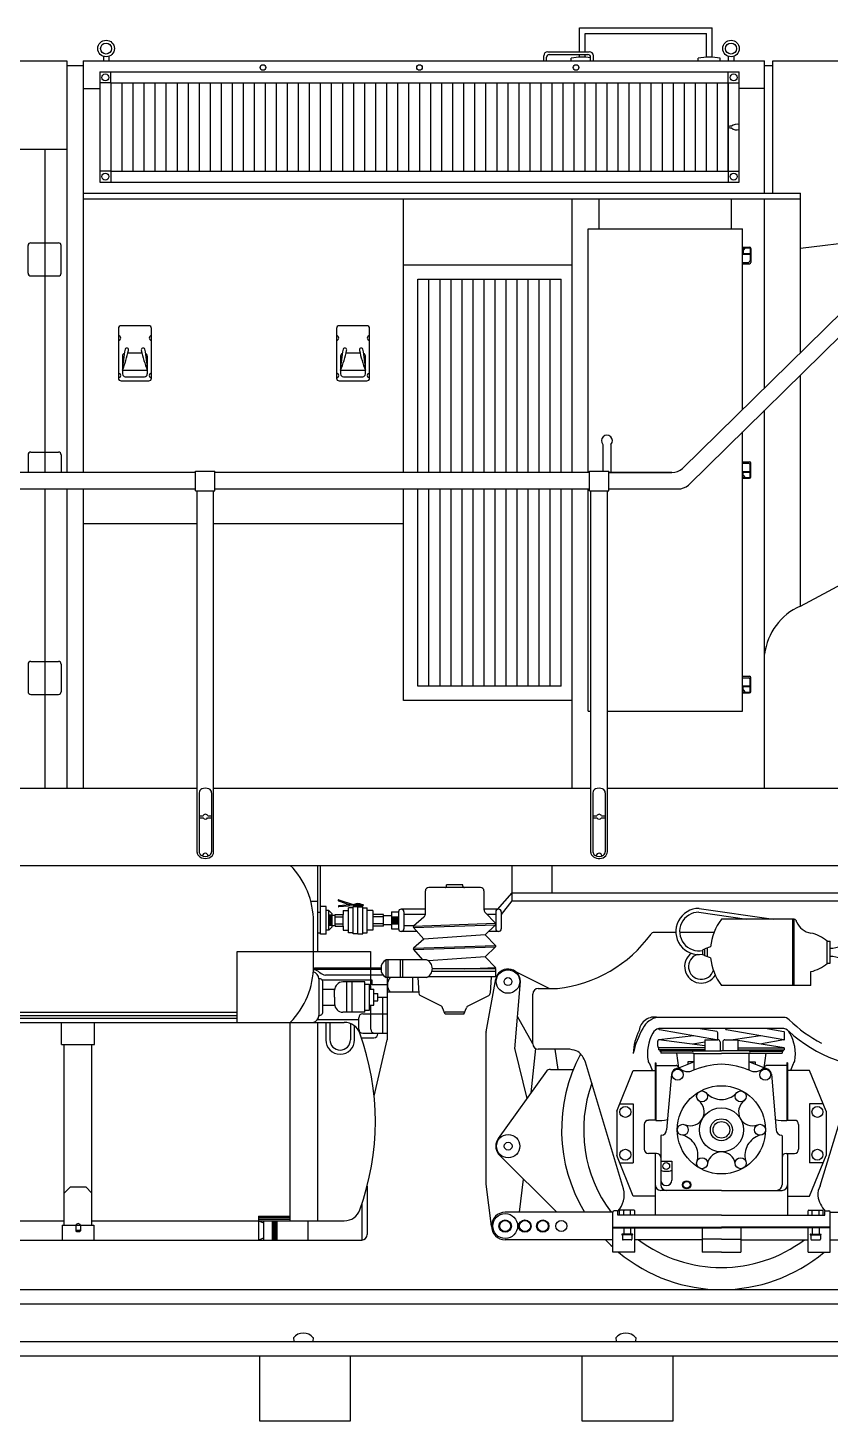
# Model space of a CAD drawing. Extents: x 232357 to 307872, y -9829 to 33775.
# Drawn here: x 286101 to 289134, y 5467 to 10736 of the extents above; entities that cross this region are included whole.
import ezdxf

# ---------------------------------------------------------------- set-up
doc = ezdxf.new("R2010")
doc.units = 0
doc.header["$LTSCALE"] = 750
doc.header["$MEASUREMENT"] = 0
doc.layers.get('0').update_dxf_attribs({"linetype": 'CONTINUOUS'})

msp = doc.modelspace()

# ---------------------------------------------------------------- linework, layer by layer
at = {"color": 0, "lineweight": -2}
for p, q in [((288186.6, 10735.6), (288687.2, 10735.6)), ((288186.6, 10645.4), (288186.6, 10735.6)), ((288207.4, 10714.8), (288666.4, 10714.8)), ((288207.4, 10645.4), (288207.4, 10714.8)), ((288666.4, 10624.6), (288666.4, 10714.8)), ((288687.2, 10624.6), (288687.2, 10735.6)), ((288066.8, 10645.4), (288223.1, 10645.4)), ((285542.7, 10610.6), (286248.2, 10610.6)), ((286248.2, 10610.6), (286248.2, 9054.6)), ((286248.2, 10593.2), (286310.7, 10593.2)), ((286310.7, 10610.6), (286310.7, 9054.6)), ((286310.7, 10610.6), (288885.7, 10610.6)), ((286386.5, 10628), (286386.5, 10610.6)), ((286407.3, 10628), (286407.3, 10610.6)), ((288051.2, 10610.6), (288051.2, 10629.8)), ((288061.6, 10610.6), (288061.6, 10624.6)), ((288072.1, 10635), (288217.9, 10635)), ((288155.3, 10610.6), (288155.3, 10621)), ((288186.6, 10624.6), (288186.6, 10635)), ((288207.4, 10624.6), (288207.4, 10635)), ((288228.3, 10610.6), (288228.3, 10624.6)), ((288238.7, 10610.6), (288238.7, 10629.8)), ((288635.1, 10610.6), (288635.1, 10621)), ((288718.5, 10610.6), (288718.5, 10621)), ((288748.6, 10628), (288748.6, 10610.6)), ((288769.5, 10628), (288769.5, 10610.6)), ((288885.7, 10110.6), (288885.7, 10610.6)), ((288885.7, 10593.2), (288916.9, 10593.2)), ((288916.9, 10110.6), (288916.9, 10610.6)), ((288916.9, 10610.6), (289604.4, 10610.6)), ((286373.2, 10569), (288789.9, 10569)), ((286373.2, 10569), (286373.2, 10152.3)), ((286414.9, 10527.3), (286414.9, 10569)), ((288748.2, 10527.3), (288748.2, 10569)), ((288789.9, 10152.3), (288789.9, 10569)), ((286310.7, 10505.9), (286373.2, 10505.9)), ((286414.9, 10527.3), (286373.2, 10527.3)), ((286414.9, 10527.3), (288748.2, 10527.3)), ((286414.9, 10527.3), (286414.9, 10194)), ((286456.5, 10527.3), (286456.5, 10194)), ((286498.2, 10527.3), (286498.2, 10194)), ((286539.9, 10527.3), (286539.9, 10194)), ((286581.5, 10527.3), (286581.5, 10194)), ((286623.2, 10527.3), (286623.2, 10194)), ((286664.9, 10527.3), (286664.9, 10194)), ((286706.5, 10527.3), (286706.5, 10194)), ((286748.2, 10527.3), (286748.2, 10194)), ((286789.9, 10527.3), (286789.9, 10194)), ((286831.5, 10527.3), (286831.5, 10194)), ((286873.2, 10527.3), (286873.2, 10194)), ((286914.9, 10527.3), (286914.9, 10194)), ((286956.5, 10527.3), (286956.5, 10194)), ((286998.2, 10527.3), (286998.2, 10194)), ((287039.9, 10527.3), (287039.9, 10194)), ((287081.5, 10527.3), (287081.5, 10194)), ((287123.2, 10527.3), (287123.2, 10194)), ((287164.9, 10527.3), (287164.9, 10194)), ((287206.5, 10527.3), (287206.5, 10194)), ((287248.2, 10527.3), (287248.2, 10194)), ((287289.9, 10527.3), (287289.9, 10194)), ((287331.5, 10527.3), (287331.5, 10194)), ((287373.2, 10527.3), (287373.2, 10194)), ((287414.9, 10527.3), (287414.9, 10194)), ((287456.5, 10527.3), (287456.5, 10194)), ((287498.2, 10527.3), (287498.2, 10194)), ((287539.9, 10527.3), (287539.9, 10194)), ((287581.5, 10527.3), (287581.5, 10194)), ((287623.2, 10527.3), (287623.2, 10194)), ((287664.9, 10527.3), (287664.9, 10194)), ((287706.5, 10527.3), (287706.5, 10194)), ((287748.2, 10527.3), (287748.2, 10194)), ((287789.9, 10527.3), (287789.9, 10194)), ((287831.5, 10527.3), (287831.5, 10194)), ((287873.2, 10527.3), (287873.2, 10194)), ((287914.9, 10527.3), (287914.9, 10194)), ((287956.5, 10527.3), (287956.5, 10194)), ((287998.2, 10527.3), (287998.2, 10194)), ((288039.9, 10527.3), (288039.9, 10194)), ((288081.5, 10527.3), (288081.5, 10194)), ((288123.2, 10527.3), (288123.2, 10194)), ((288164.9, 10527.3), (288164.9, 10194)), ((288206.5, 10527.3), (288206.5, 10194)), ((288248.2, 10527.3), (288248.2, 10194)), ((288289.9, 10527.3), (288289.9, 10194)), ((288331.5, 10527.3), (288331.5, 10194)), ((288373.2, 10527.3), (288373.2, 10194)), ((288414.9, 10527.3), (288414.9, 10194)), ((288456.5, 10527.3), (288456.5, 10194)), ((288498.2, 10527.3), (288498.2, 10194)), ((288539.9, 10527.3), (288539.9, 10194)), ((288581.5, 10527.3), (288581.5, 10194)), ((288623.2, 10527.3), (288623.2, 10194)), ((288664.9, 10527.3), (288664.9, 10194)), ((288706.5, 10527.3), (288706.5, 10194)), ((288748.2, 10194), (288748.2, 10527.3)), ((288748.2, 10527.3), (288748.2, 10194)), ((288748.2, 10527.3), (288789.9, 10527.3)), ((288885.7, 10505.9), (288789.9, 10505.9)), ((280706.5, 10277.3), (286248.2, 10277.3)), ((286164.9, 10277.3), (286164.9, 9054.6)), ((286414.9, 10194), (286373.2, 10194)), ((286414.9, 10194), (288748.2, 10194)), ((286414.9, 10194), (286414.9, 10152.3)), ((288748.2, 10194), (288748.2, 10152.3)), ((288748.2, 10194), (288789.9, 10194)), ((286373.2, 10152.3), (288789.9, 10152.3)), ((286310.7, 10110.6), (289021.1, 10110.6)), ((286310.7, 10089.8), (289021.1, 10089.8)), ((287521.1, 9054.6), (287521.1, 10089.8)), ((288159, 9054.6), (288159, 10089.8)), ((288260.7, 9975.2), (288260.7, 10089.8)), ((288760.7, 9975.2), (288760.7, 10089.8)), ((288885.7, 9374.2), (288885.7, 10089.8)), ((289021.1, 9507.4), (289021.1, 10110.6)), ((288219, 9975.2), (288802.4, 9975.2)), ((288219, 9054.6), (288219, 9975.2)), ((288802.4, 9292.2), (288802.4, 9975.2)), ((286102, 9808.2), (286102, 9912.4)), ((286112.4, 9922.8), (286216.6, 9922.8)), ((286227, 9808.2), (286227, 9912.4)), ((288575.5, 9068.9), (289462.1, 9941.3)), ((288802.4, 9906.3), (288828.4, 9906.3)), ((289375.3, 9944), (289021.1, 9901.1)), ((288598, 9006.4), (289484.6, 9878.8)), ((288802.4, 9880), (288831, 9880)), ((288805, 9903.7), (288828.4, 9903.7)), ((288805, 9903.7), (288805, 9882.6)), ((288805, 9882.6), (288831, 9882.6)), ((288831, 9901.1), (288831, 9854.2)), ((288833.6, 9901.1), (288833.6, 9849)), ((287521.1, 9839.8), (288159, 9839.8)), ((288802.4, 9849), (288825.8, 9849)), ((288802.4, 9843.8), (288828.4, 9843.8)), ((286112.4, 9797.8), (286216.6, 9797.8)), ((287575.7, 9054.6), (287575.7, 9785.2)), ((287575.7, 9785.2), (288117.3, 9785.2)), ((287617.3, 9054.6), (287617.3, 9785.2)), ((287659, 9054.6), (287659, 9785.2)), ((287700.7, 9054.6), (287700.7, 9785.2)), ((287742.3, 9054.6), (287742.3, 9785.2)), ((287784, 9054.6), (287784, 9785.2)), ((287825.7, 9054.6), (287825.7, 9785.2)), ((287867.3, 9054.6), (287867.3, 9785.2)), ((287909, 9054.6), (287909, 9785.2)), ((287950.7, 9054.6), (287950.7, 9785.2)), ((287992.3, 9054.6), (287992.3, 9785.2)), ((288034, 9054.6), (288034, 9785.2)), ((288075.7, 9054.6), (288075.7, 9785.2)), ((288117.3, 9054.6), (288117.3, 9785.2)), ((286443.4, 9598.8), (286443.4, 9411.3)), ((286558, 9609.2), (286453.8, 9609.2)), ((286568.4, 9411.3), (286568.4, 9598.8)), ((287267.8, 9598.8), (287267.8, 9411.3)), ((287382.4, 9609.2), (287278.2, 9609.2)), ((287392.8, 9411.3), (287392.8, 9598.8)), ((286459, 9494.7), (286459, 9427)), ((286532.6, 9505.1), (286479.2, 9505.1)), ((286552.8, 9427), (286552.8, 9494.7)), ((287283.4, 9494.7), (287283.4, 9427)), ((287357, 9505.1), (287303.6, 9505.1)), ((287377.1, 9427), (287377.1, 9494.7)), ((286459, 9441.1), (286552.8, 9441.1)), ((287283.4, 9441.1), (287377.1, 9441.1)), ((286453.8, 9400.9), (286558, 9400.9)), ((286469.4, 9416.5), (286542.3, 9416.5)), ((287278.2, 9400.9), (287382.4, 9400.9)), ((287293.8, 9416.5), (287366.7, 9416.5)), ((289021.1, 8548.8), (289021.1, 9422.8)), ((288885.7, 7860.6), (288885.7, 9289.6)), ((288802.4, 8152.3), (288802.4, 9207.6)), ((286102, 9121.3), (286102, 9054.6)), ((286112.4, 9131.8), (286216.6, 9131.8)), ((286227, 9121.3), (286227, 9054.6)), ((288274.2, 9160.4), (288274.2, 9059.9)), ((288305.3, 9160.4), (288305.3, 9054.6)), ((288802.4, 9095), (288828.4, 9095)), ((288802.4, 9089.8), (288825.8, 9089.8)), ((288831, 9037.7), (288831, 9084.6)), ((288833.6, 9037.7), (288833.6, 9089.8)), ((286735.1, 9054.6), (285391.3, 9054.6)), ((286735.1, 9059.9), (286808, 9059.9)), ((286735.1, 9059.9), (286808, 9059.9)), ((286735.1, 8985.6), (286735.1, 9059.9)), ((286735.1, 8985.6), (286735.1, 9059.9)), ((286808, 8985.6), (286808, 9059.9)), ((286808, 8985.6), (286808, 9059.9)), ((288223.9, 9054.6), (286808, 9054.6)), ((288223.9, 8985.6), (288223.9, 9059.9)), ((288223.9, 9059.9), (288296.8, 9059.9)), ((288296.8, 8985.6), (288296.8, 9059.9)), ((288296.8, 9054.6), (288535.7, 9054.6)), ((288535.7, 9054.6), (288296.8, 9054.6)), ((288802.4, 9058.8), (288831, 9058.8)), ((288802.4, 9032.5), (288828.4, 9032.5)), ((288805, 9056.2), (288831, 9056.2)), ((288805, 9035.1), (288805, 9056.2)), ((288805, 9035.1), (288828.4, 9035.1)), ((285391.3, 8992.1), (286735.1, 8992.1)), ((286164.9, 8992.1), (286164.9, 7860.6)), ((286248.2, 8992.1), (286248.2, 7860.6)), ((286310.7, 8992.1), (286310.7, 7860.6)), ((286735.1, 8985.6), (286808, 8985.6)), ((286735.1, 8985.6), (286808, 8985.6)), ((286740.3, 8985.6), (286802.8, 8985.6)), ((286740.3, 8985.6), (286802.8, 8985.6)), ((286740.9, 7617), (286740.9, 8985.6)), ((286803.4, 7617), (286803.4, 8985.6)), ((286808, 8992.1), (288223.9, 8992.1)), ((287521.1, 8191.9), (287521.1, 8992.1)), ((287575.7, 8246.4), (287575.7, 8992.1)), ((287617.3, 8246.4), (287617.3, 8992.1)), ((287659, 8246.4), (287659, 8992.1)), ((287700.7, 8246.4), (287700.7, 8992.1)), ((287742.3, 8246.4), (287742.3, 8992.1)), ((287784, 8246.4), (287784, 8992.1)), ((287825.7, 8246.4), (287825.7, 8992.1)), ((287867.3, 8246.4), (287867.3, 8992.1)), ((287909, 8246.4), (287909, 8992.1)), ((287950.7, 8246.4), (287950.7, 8992.1)), ((287992.3, 8246.4), (287992.3, 8992.1)), ((288034, 8246.4), (288034, 8992.1)), ((288075.7, 8246.4), (288075.7, 8992.1)), ((288117.3, 8246.4), (288117.3, 8992.1)), ((288159, 7860.6), (288159, 8992.1)), ((288219, 8152.3), (288219, 8992.1)), ((288223.9, 8985.6), (288296.8, 8985.6)), ((288229.1, 7617), (288229.1, 8985.6)), ((288229.1, 8985.6), (288291.6, 8985.6)), ((288291.6, 7620.5), (288291.6, 8985.6)), ((288296.8, 8992.1), (288558.1, 8992.1)), ((288296.8, 8992.1), (288558.1, 8992.1)), ((286740.9, 8860.6), (286310.7, 8860.6)), ((287521.1, 8860.6), (286803.4, 8860.6)), ((289021.1, 8548.8), (289604.4, 8860.6)), ((286102, 8329.7), (286102, 8225.5)), ((286112.4, 8340.1), (286216.6, 8340.1)), ((286227, 8329.7), (286227, 8225.5)), ((288802.4, 8283.7), (288828.4, 8283.7)), ((288802.4, 8278.5), (288825.8, 8278.5)), ((288831, 8226.4), (288831, 8273.3)), ((288833.6, 8226.4), (288833.6, 8278.5)), ((288117.3, 8246.4), (287575.7, 8246.4)), ((288802.4, 8247.5), (288831, 8247.5)), ((288802.4, 8221.2), (288828.4, 8221.2)), ((288805, 8244.9), (288831, 8244.9)), ((288805, 8223.8), (288805, 8244.9)), ((288805, 8223.8), (288828.4, 8223.8)), ((286112.4, 8215.1), (286216.6, 8215.1)), ((288159, 8191.9), (287521.1, 8191.9)), ((288219, 8152.3), (288229.1, 8152.3)), ((288291.6, 8152.3), (288802.4, 8152.3)), ((285386.7, 7860.6), (286740.9, 7860.6)), ((286803.4, 7860.6), (288229.1, 7860.6)), ((288291.6, 7860.6), (289604.4, 7860.6)), ((286748.6, 7843.6), (286748.6, 7620.7)), ((286795.7, 7843.6), (286795.7, 7620.7)), ((288236.9, 7843.6), (288236.9, 7620.7)), ((288283.9, 7843.6), (288283.9, 7620.7)), ((286748.6, 7755.8), (286763.4, 7755.8)), ((286748.6, 7749.1), (286763.7, 7749.1)), ((286780.6, 7749.1), (286795.7, 7749.1)), ((286780.9, 7755.8), (286795.7, 7755.8)), ((288236.9, 7755.8), (288251.7, 7755.8)), ((288236.9, 7749.1), (288252, 7749.1)), ((288268.8, 7749.1), (288283.9, 7749.1)), ((288269.1, 7755.8), (288283.9, 7755.8)), ((276456.5, 7569), (293312.8, 7569)), ((287197.2, 7243.4), (287197.2, 7569)), ((287207.6, 7309), (287207.6, 7569)), ((287930.9, 7569), (287930.9, 7434.5)), ((288082.1, 7569), (288082.1, 7464.8)), ((287812.3, 7485.5), (287616.7, 7485.5)), ((287684.1, 7490.6), (287684.1, 7495.9)), ((287745, 7495.9), (287684.1, 7495.9)), ((287745, 7490.6), (287745, 7495.9)), ((287170.7, 7434), (287197.2, 7434)), ((287275.1, 7434.4), (287318.7, 7419.9)), ((287276.6, 7438.9), (287330.7, 7420.9)), ((287603.7, 7384.4), (287603.7, 7472.5)), ((287825.4, 7400.3), (287825.4, 7472.5)), ((287930.9, 7464.8), (287875.5, 7402.2)), ((287930.9, 7434.5), (287890.6, 7383.2)), ((287930.9, 7464.8), (293040.5, 7464.8)), ((287930.9, 7434.5), (293065.9, 7434.5)), ((287207.6, 7390.7), (287197.2, 7390.7)), ((287228.5, 7413.1), (287207.6, 7413.1)), ((287228.5, 7309), (287228.5, 7413.1)), ((287238.9, 7398.8), (287228.5, 7398.8)), ((287238.9, 7323.3), (287238.9, 7398.8)), ((287238.9, 7398.8), (287251.9, 7385.8)), ((287251.9, 7381.1), (287238.9, 7381.1)), ((287251.9, 7336.3), (287251.9, 7385.8)), ((287251.9, 7380.1), (287262.3, 7380.1)), ((287262.3, 7380.1), (287262.3, 7383.3)), ((287262.3, 7383.3), (287292.5, 7383.3)), ((287262.3, 7342.1), (287262.3, 7380.1)), ((287330.7, 7420.9), (287276.6, 7416.5)), ((287330.7, 7415.9), (287276.6, 7411.5)), ((287292.5, 7398.8), (287292.5, 7383.3)), ((287292.5, 7398.8), (287313.3, 7398.8)), ((287292.5, 7338.8), (287292.5, 7383.3)), ((287313.3, 7313.6), (287313.3, 7408.5)), ((287330.5, 7408.5), (287313.3, 7408.5)), ((287330.5, 7310.5), (287330.5, 7411.6)), ((287348.7, 7411.6), (287330.5, 7411.6)), ((287330.7, 7420.9), (287366.9, 7420.9)), ((287330.7, 7415.9), (287366.9, 7415.9)), ((287342.1, 7411.6), (287342.1, 7415.9)), ((287348.7, 7310.5), (287348.7, 7411.6)), ((287348.7, 7310.5), (287348.7, 7411.6)), ((287348.7, 7411.6), (287366.9, 7411.6)), ((287355.3, 7411.6), (287355.3, 7415.9)), ((287366.9, 7310.5), (287366.9, 7411.6)), ((287366.9, 7408.5), (287384.1, 7408.5)), ((287384.1, 7313.6), (287384.1, 7408.5)), ((287404.9, 7398.8), (287384.1, 7398.8)), ((287404.9, 7398.8), (287404.9, 7383.3)), ((287445.3, 7383.3), (287404.9, 7383.3)), ((287404.9, 7383.3), (287404.9, 7323.3)), ((287445.3, 7338.8), (287445.3, 7383.3)), ((287475.9, 7378.5), (287445.3, 7378.5)), ((287475.9, 7392.9), (287475.9, 7329.2)), ((287475.9, 7392.9), (287502, 7392.9)), ((287502, 7392.9), (287502, 7329.2)), ((287603.7, 7403.3), (287512.4, 7403.3)), ((287522.8, 7392.9), (287522.8, 7329.2)), ((287603.6, 7382.5), (287522.8, 7382.5)), ((287879.8, 7403.3), (287825.4, 7403.3)), ((287868.5, 7349.8), (287830, 7390.3)), ((287869.8, 7382.5), (287837.5, 7382.5)), ((287869.8, 7392.9), (287869.8, 7329.3)), ((287890.6, 7392.9), (287890.6, 7329.3)), ((288637.7, 7391.7), (288819.2, 7365.2)), ((288638.8, 7406.1), (288919.3, 7365.2)), ((287180.6, 7184), (287180.6, 7355.5)), ((287238.9, 7323.3), (287228.5, 7323.3)), ((287251.9, 7341), (287238.9, 7341)), ((287238.9, 7323.3), (287251.9, 7336.3)), ((287251.9, 7342.1), (287262.3, 7342.1)), ((287262.3, 7374.3), (287292.5, 7374.3)), ((287262.3, 7347.8), (287292.5, 7347.8)), ((287262.3, 7342.1), (287262.3, 7338.8)), ((287262.3, 7338.8), (287292.5, 7338.8)), ((287292.5, 7338.8), (287292.5, 7323.3)), ((287292.5, 7323.3), (287313.3, 7323.3)), ((287404.9, 7323.3), (287384.1, 7323.3)), ((287445.3, 7374.3), (287404.9, 7374.3)), ((287445.3, 7347.8), (287404.9, 7347.8)), ((287445.3, 7338.8), (287404.9, 7338.8)), ((287475.9, 7343.6), (287445.3, 7343.6)), ((287475.9, 7374.1), (287502, 7374.1)), ((287475.9, 7348), (287502, 7348)), ((287475.9, 7329.2), (287502, 7329.2)), ((287562.4, 7339.7), (287522.8, 7339.7)), ((287559.3, 7334.4), (287868.4, 7344.6)), ((287559.3, 7334.4), (287598.4, 7289.5)), ((287597.9, 7373.6), (287559.4, 7339.6)), ((287559.4, 7339.6), (287868.5, 7349.8)), ((287830, 7306.7), (287868.4, 7344.6)), ((287869.8, 7339.7), (287863.4, 7339.7)), ((288997.9, 7365.2), (288722.7, 7365.2)), ((288992.7, 7115.2), (288992.7, 7365.2)), ((288997.9, 7115.2), (288997.9, 7365.2)), ((287207.6, 7313.1), (287197.2, 7313.1)), ((287228.5, 7309), (287207.6, 7309)), ((287330.5, 7313.6), (287313.3, 7313.6)), ((287348.7, 7310.5), (287330.5, 7310.5)), ((287348.7, 7310.5), (287366.9, 7310.5)), ((287366.9, 7313.6), (287384.1, 7313.6)), ((287572.9, 7318.8), (287512.4, 7318.8)), ((287597.9, 7289.9), (287559.4, 7255.9)), ((287830.1, 7306.7), (287597.7, 7289.9)), ((287868.5, 7266.2), (287830, 7306.7)), ((287879.8, 7318.8), (287842.4, 7318.8)), ((288550.4, 7314.8), (288467.5, 7314.8)), ((288694.8, 7314.8), (288564.9, 7314.8)), ((289122.9, 7281.8), (289133.3, 7281.8)), ((289122.9, 7198.5), (289122.9, 7281.8)), ((289133.3, 7198.5), (289133.3, 7281.8)), ((286892.4, 7243.4), (287396.9, 7243.4)), ((286892.4, 6975.2), (286892.4, 7243.4)), ((287396.9, 7243.4), (287396.9, 7100.9)), ((287559.3, 7250.7), (287868.4, 7261)), ((287559.3, 7250.7), (287593.3, 7211.8)), ((287559.4, 7255.9), (287868.5, 7266.2)), ((287830.1, 7223), (287615.2, 7207.6)), ((287830.1, 7223), (287868.4, 7261)), ((287868.5, 7182.6), (287830.1, 7223)), ((288660.2, 7251.8), (288652.6, 7249.2)), ((288652.6, 7231.1), (288652.6, 7249.2)), ((288660.2, 7228.5), (288652.6, 7231.1)), ((288682, 7260.9), (288660.2, 7253.6)), ((288660.2, 7226.8), (288660.2, 7253.6)), ((288682, 7219.3), (288660.2, 7226.8)), ((288669.5, 7223.6), (288669.5, 7256.7)), ((287436.6, 7180.4), (287184, 7180.4)), ((287436.6, 7174.6), (287184, 7174.6)), ((287455.1, 7144.8), (287455.1, 7211.8)), ((287607.6, 7211.8), (287455.1, 7211.8)), ((287463.3, 7144.8), (287463.3, 7211.8)), ((287509.8, 7144.8), (287509.8, 7211.8)), ((287518.4, 7144.8), (287518.4, 7211.8)), ((287869.3, 7167.9), (287628.3, 7167.9)), ((287869.3, 7178.3), (287630.3, 7178.3)), ((287752.4, 7178.3), (287868.5, 7182.6)), ((287869.3, 7178.3), (287869.3, 7147)), ((287941.6, 7169.3), (288072.9, 7103.4)), ((289060.4, 7115.2), (289060.4, 7167.2)), ((289122.9, 7198.5), (289133.3, 7198.5)), ((287201.3, 7139.9), (287201.3, 7001.8)), ((287402.3, 7134.6), (287213.9, 7134.6)), ((287216.2, 7015), (287216.2, 7126.7)), ((287443.7, 7154), (287225.8, 7154)), ((287375.4, 7127.9), (287291.9, 7127.9)), ((287306.6, 7013.7), (287306.6, 7127.9)), ((287327.2, 7013.7), (287327.2, 7127.9)), ((287375.4, 7013.7), (287375.4, 7127.9)), ((287375.4, 7120.3), (287392.4, 7120.3)), ((287392.4, 7021.4), (287392.4, 7120.3)), ((287402.3, 7117.2), (287402.3, 7134.6)), ((287460.4, 7117.2), (287402.3, 7117.2)), ((287607.6, 7144.8), (287455.1, 7144.8)), ((287459.9, 7144.8), (287459.9, 6909.3)), ((287556.5, 7089.7), (287556.5, 7144.8)), ((287575.5, 7144.8), (287579.2, 7085.1)), ((287869.3, 7147), (287613, 7147)), ((287833.2, 6939.5), (287870.2, 7140.1)), ((287852.5, 7147), (287848.6, 7085.1)), ((287941.5, 6875.2), (287962.8, 7130.1)), ((289060.4, 7115.2), (288722.7, 7115.2)), ((287216.2, 7100.8), (287260.6, 7100.8)), ((287260.6, 7070.8), (287260.6, 7096.7)), ((287260.6, 7070.8), (287260.6, 7045)), ((287392.4, 7100.9), (287409.4, 7100.9)), ((287409.4, 7040.8), (287409.4, 7100.9)), ((287409.4, 7084.8), (287424.6, 7084.8)), ((287424.6, 7056.9), (287424.6, 7084.8)), ((287424.6, 7070.8), (287459.9, 7070.8)), ((287442.2, 7070.8), (287442.2, 6934)), ((287578.9, 7089.7), (287459.9, 7089.7)), ((287664.6, 7036.9), (287583.7, 7077.1)), ((287763.2, 7036.9), (287844.1, 7077.1)), ((288009.7, 6894.2), (288009.7, 7082.5)), ((288030.5, 7103.4), (288102.7, 7103.4)), ((282779.1, 7013.9), (286892.4, 7013.9)), ((287216.2, 7040.9), (287260.6, 7040.9)), ((287375.4, 7013.7), (287291.9, 7013.7)), ((287367.2, 7007.7), (287459.9, 7007.7)), ((287375.4, 7021.4), (287392.4, 7021.4)), ((287392.4, 7040.8), (287409.4, 7040.8)), ((287396.9, 7040.8), (287396.9, 6949.6)), ((287409.4, 7056.9), (287424.6, 7056.9)), ((287678.3, 7006.8), (287668.8, 7030.8)), ((287749.5, 7013.7), (287678.3, 7013.7)), ((287749.5, 7006.8), (287678.3, 7006.8)), ((287749.5, 7006.8), (287759, 7030.8)), ((282810.3, 7001), (286892.4, 7001)), ((282810.3, 6991.3), (286892.4, 6991.3)), ((282810.3, 6975.2), (287297.3, 6975.2)), ((286228.5, 6891.9), (286228.5, 6975.2)), ((286353.5, 6891.9), (286353.5, 6975.2)), ((287093.1, 6225.2), (287093.1, 6975.2)), ((287196, 6986.2), (287351.6, 6986.2)), ((287197.2, 6225.2), (287197.2, 6975.2)), ((287227.1, 6975.2), (287227.1, 6909.4)), ((287242.7, 6975.2), (287242.7, 6909.4)), ((287320.5, 6970.7), (287320.5, 6909.4)), ((287336.2, 6909.4), (287336.2, 6961.7)), ((287351.6, 6949.6), (287351.6, 6992.1)), ((288009.7, 6894.2), (287951.7, 6997.3)), ((288957.2, 6994.1), (288482.8, 6994.1)), ((287362.1, 6916.9), (287409, 6916.9)), ((287367.2, 6934), (287459.9, 6934)), ((287409.9, 6696.1), (287459.9, 6909.3)), ((287424.7, 6932.5), (287424.7, 6934)), ((287833, 6363.5), (287833, 6937.6)), ((287833, 6388.2), (287833, 6937.6)), ((288482.6, 6884.8), (288482.6, 6903.9)), ((288618, 6924.3), (288486.1, 6909.6)), ((288660.2, 6886.9), (288486.1, 6909.6)), ((288635.2, 6952.4), (288486.3, 6952.4)), ((288486.3, 6949.6), (288486.3, 6952.4)), ((288703.7, 6909.3), (288488.4, 6947.1)), ((288705.6, 6940.1), (288635.2, 6952.4)), ((288959, 6952.4), (288635.2, 6952.4)), ((288660.2, 6909.3), (288709.6, 6909.3)), ((288660.2, 6909.3), (288660.2, 6867.6)), ((288708.7, 6914.8), (288708.7, 6933.9)), ((288717.4, 6901.5), (288717.4, 6867.6)), ((288727.9, 6901.5), (288727.9, 6867.6)), ((288735.7, 6909.3), (288785.2, 6909.3)), ((288739.1, 6949.6), (288739.1, 6952.4)), ((288958.1, 6909), (288741.3, 6947.1)), ((288870.9, 6924.3), (288767.3, 6909.3)), ((288785.2, 6909.3), (288785.2, 6867.6)), ((288959.9, 6878.6), (288785.2, 6906.5)), ((288958.8, 6908.6), (288873.9, 6893.7)), ((288958.8, 6940), (288888, 6952.4)), ((288961.6, 6914.8), (288961.6, 6933.9)), ((286228.5, 6891.9), (286353.5, 6891.9)), ((286238.9, 6208.3), (286238.9, 6891.9)), ((286343.1, 6208.3), (286343.1, 6891.9)), ((287941.6, 6872.4), (287987.3, 6687.2)), ((287941.6, 6872.4), (287987.3, 6687.2)), ((288019.4, 6876.5), (288002.9, 6709)), ((288150.3, 6873.3), (288030.5, 6873.3)), ((288092.5, 6873.3), (288104.1, 6797.4)), ((288092.5, 6873.3), (288104.1, 6797.4)), ((288660.2, 6878.6), (288485.4, 6878.6)), ((288485.4, 6878.6), (288485.4, 6870.8)), ((288660.2, 6870.8), (288485.4, 6870.8)), ((288489.4, 6870.8), (288489.4, 6866.9)), ((288489.4, 6866.9), (288493.5, 6866.9)), ((288615.9, 6866.9), (288493.5, 6866.9)), ((288493.5, 6866.9), (288493.5, 6859.1)), ((288614.5, 6859.1), (288493.5, 6859.1)), ((288561.3, 6803.8), (288554, 6859.1)), ((288660.2, 6900.6), (288615.3, 6892.7)), ((288618.5, 6867.6), (288722.7, 6867.6)), ((288618.5, 6857.2), (288722.7, 6857.2)), ((288618.5, 6857.2), (288618.5, 6794.7)), ((288826.8, 6867.6), (288722.7, 6867.6)), ((288826.8, 6857.2), (288722.7, 6857.2)), ((288785.2, 6878.6), (288959.9, 6878.6)), ((288785.2, 6870.8), (288959.9, 6870.8)), ((288826.8, 6857.2), (288826.8, 6794.7)), ((288829.4, 6866.9), (288951.8, 6866.9)), ((288830.8, 6859.1), (288951.8, 6859.1)), ((288884, 6803.8), (288891.3, 6859.1)), ((288955.9, 6866.9), (288951.8, 6866.9)), ((288951.8, 6866.9), (288951.8, 6859.1)), ((288955.9, 6870.8), (288955.9, 6866.9)), ((288959.9, 6878.6), (288959.9, 6870.8)), ((288076.1, 6797.4), (288163.3, 6797.4)), ((288076.1, 6797.4), (288163.3, 6797.4)), ((288352, 6345.4), (288208.7, 6825.2)), ((288472.7, 6821.8), (288472.7, 6604.9)), ((288472.7, 6821.8), (288475.3, 6821.8)), ((288475.3, 6821.8), (288475.3, 6604.9)), ((288475.3, 6812.2), (288551.9, 6812.2)), ((288561.3, 6803.8), (288618.5, 6826)), ((288595.2, 6826), (288595.2, 6816.9)), ((288618.5, 6826), (288595.2, 6826)), ((288826.8, 6826), (288850.1, 6826)), ((288884, 6803.8), (288826.8, 6826)), ((288850.1, 6826), (288850.1, 6816.9)), ((288970, 6812.2), (288893.4, 6812.2)), ((288970, 6821.8), (288970, 6604.9)), ((288972.7, 6821.8), (288970, 6821.8)), ((288972.7, 6821.8), (288972.7, 6604.9)), ((288061.4, 6791.3), (287879.4, 6535.6)), ((288061.4, 6791.3), (287879.4, 6535.6)), ((288326.8, 6639.1), (288389.3, 6793.8)), ((288389.3, 6793.8), (288472.7, 6793.8)), ((288533.7, 6779), (288515.4, 6569)), ((288911.6, 6779), (288929.9, 6569)), ((289056, 6793.8), (288972.7, 6793.8)), ((289118.5, 6639.1), (289056, 6793.8)), ((288326.8, 6639.1), (288326.8, 6472.4)), ((288338.3, 6667.5), (288389.3, 6667.5)), ((288389.3, 6667.5), (288389.3, 6443.9)), ((289056, 6667.5), (289056, 6443.9)), ((289107, 6667.5), (289056, 6667.5)), ((289096.5, 6357.2), (289183, 6641.4)), ((289118.5, 6639.1), (289118.5, 6472.4)), ((288431, 6589.2), (288431, 6495.5)), ((288475.3, 6604.9), (288446.6, 6604.9)), ((288970, 6604.9), (288998.7, 6604.9)), ((289014.3, 6589.2), (289014.3, 6495.5)), ((288493.5, 6545.6), (288493.5, 6360.6)), ((288951.8, 6545.6), (288951.8, 6360.6)), ((288477.9, 6479.9), (288446.6, 6479.9)), ((288472.7, 6479.9), (288472.7, 6246)), ((288472.7, 6479.9), (288472.7, 6360.6)), ((288967.4, 6479.9), (288998.7, 6479.9)), ((288972.7, 6479.9), (288972.7, 6246)), ((288101, 6257.2), (287879.4, 6478.7)), ((288389.3, 6317.6), (288326.8, 6472.4)), ((288338.3, 6443.9), (288389.3, 6443.9)), ((288493.5, 6451), (288535.2, 6451)), ((288535.2, 6451), (288535.2, 6378.8)), ((289056, 6317.6), (289118.5, 6472.4)), ((289107, 6443.9), (289056, 6443.9)), ((287959, 6257.2), (287975.2, 6383)), ((286238.9, 6329.8), (286261.9, 6352.8)), ((286261.9, 6352.8), (286320, 6352.8)), ((286343.1, 6329.8), (286320, 6352.8)), ((287383.7, 6356.1), (287383.7, 6173.1)), ((287853.3, 6205.1), (287833, 6363.5)), ((288722.7, 6339.8), (288493.5, 6339.8)), ((288722.7, 6339.8), (288951.8, 6339.8)), ((287363.8, 6288.5), (287363.8, 6152.3)), ((288472.7, 6317.6), (288389.3, 6317.6)), ((288972.7, 6317.6), (289056, 6317.6)), ((284904.1, 6225.2), (286238.9, 6225.2)), ((286343.1, 6225.2), (287297.3, 6225.2)), ((286973.4, 6242.1), (287093.1, 6242.1)), ((286973.4, 6242.1), (286973.4, 6152.3)), ((286973.4, 6237.5), (287093.1, 6237.5)), ((286973.4, 6231.4), (287093.1, 6231.4)), ((286973.4, 6225.2), (286991.9, 6217)), ((286991.9, 6225.2), (286991.9, 6152.3)), ((287024.1, 6225.2), (287024.1, 6152.3)), ((287028.7, 6225.2), (287028.7, 6152.3)), ((287033.3, 6225.2), (287033.3, 6152.3)), ((287038, 6225.2), (287038, 6152.3)), ((287042.6, 6225.2), (287042.6, 6152.3)), ((287160.9, 6152.3), (287160.9, 6225.2)), ((288311.7, 6257.2), (287905.4, 6257.2)), ((288311.7, 6106.2), (288311.7, 6257.2)), ((288328.7, 6262.4), (288316.9, 6262.4)), ((288331.3, 6246), (288331.3, 6259.8)), ((288472.7, 6246), (288331.3, 6246)), ((288337.9, 6246), (288337.9, 6262.2)), ((288392.4, 6264.8), (288340.5, 6264.8)), ((288353.6, 6246), (288353.6, 6262.2)), ((288379.4, 6246), (288379.4, 6262.2)), ((288395, 6246), (288395, 6262.2)), ((288722.7, 6246), (288472.7, 6246)), ((288722.7, 6246), (288972.7, 6246)), ((288972.7, 6246), (289114, 6246)), ((289050.3, 6246), (289050.3, 6262.2)), ((289052.9, 6264.8), (289104.8, 6264.8)), ((289065.9, 6246), (289065.9, 6262.2)), ((289091.7, 6246), (289091.7, 6262.2)), ((289107.4, 6246), (289107.4, 6262.2)), ((289114, 6246), (289114, 6259.8)), ((289116.6, 6262.4), (289128.4, 6262.4)), ((289133.6, 6257.2), (289539.9, 6257.2)), ((289133.6, 6106.2), (289133.6, 6257.2)), ((286231.1, 6208.3), (286350.8, 6208.3)), ((286231.1, 6208.3), (286231.1, 6152.3)), ((286282.3, 6208.3), (286282.3, 6187.2)), ((286284.9, 6189.8), (286297, 6189.8)), ((286284.9, 6184.6), (286297, 6184.6)), ((286299.6, 6208.3), (286299.6, 6187.2)), ((286350.8, 6208.3), (286350.8, 6152.3)), ((288311.7, 6200.8), (288722.7, 6200.8)), ((288311.7, 6198.2), (288722.7, 6198.2)), ((288386, 6174.2), (288347.2, 6174.2)), ((288386, 6171.6), (288347.2, 6171.6)), ((288348.3, 6169), (288348.3, 6155.4)), ((288353.6, 6198.2), (288353.6, 6174.2)), ((288379.4, 6198.2), (288379.4, 6174.2)), ((288384.6, 6169), (288384.6, 6155.4)), ((288395, 6153), (288395, 6198.2)), ((288649.7, 6198.2), (288649.7, 6106.2)), ((289133.6, 6200.8), (288722.7, 6200.8)), ((289133.6, 6198.2), (288722.7, 6198.2)), ((288795.6, 6198.2), (288795.6, 6106.2)), ((289050.3, 6153), (289050.3, 6198.2)), ((289059.3, 6174.2), (289098.1, 6174.2)), ((289059.3, 6171.6), (289098.1, 6171.6)), ((289060.7, 6169), (289060.7, 6155.4)), ((289065.9, 6198.2), (289065.9, 6174.2)), ((289091.7, 6198.2), (289091.7, 6174.2)), ((289097, 6169), (289097, 6155.4)), ((282849.6, 6152.3), (287362.9, 6152.3)), ((286973.4, 6152.3), (286991.9, 6160.5)), ((288311.7, 6153), (287905.4, 6153)), ((288382, 6152.8), (288350.9, 6152.8)), ((288649.7, 6153), (288395, 6153)), ((288395, 6106.2), (288395, 6153)), ((288722.7, 6155.6), (288649.7, 6155.6)), ((288722.7, 6155.6), (288795.6, 6155.6)), ((288795.6, 6153), (289050.3, 6153)), ((289050.3, 6106.2), (289050.3, 6153)), ((289063.3, 6152.8), (289094.4, 6152.8)), ((289133.6, 6153), (289539.9, 6153)), ((288395, 6106.2), (288311.7, 6106.2)), ((288722.7, 6106.2), (288649.7, 6106.2)), ((288722.7, 6106.2), (288795.6, 6106.2)), ((289050.3, 6106.2), (289133.6, 6106.2)), ((274148.1, 5964.8), (295278.7, 5964.8)), ((274148.1, 5910.7), (295278.7, 5910.7)), ((274148.1, 5768.5), (295278.7, 5768.5)), ((287104.7, 5783.1), (287105.9, 5768.5)), ((287180, 5783.1), (287178.8, 5768.5)), ((288323.8, 5783.1), (288325, 5768.5)), ((288399, 5783.1), (288397.8, 5768.5)), ((274148.1, 5714.5), (295278.7, 5714.5))]:
    msp.add_line(p, q, dxfattribs=at)
for points in [[(286977.8, 5714.5), (287319.4, 5714.5), (287319.4, 5467.5), (286977.8, 5467.5)], [(288196.9, 5714.5), (288538.5, 5714.5), (288538.5, 5467.5), (288196.9, 5467.5)]]:
    msp.add_lwpolyline(points, close=True, dxfattribs=at)
for centre, radius in [((286396.9, 10657.5), 31.3), ((286396.9, 10657.5), 20.8), ((288759, 10657.5), 31.3), ((288759, 10657.5), 20.8), ((286989.8, 10585.6), 10.5), ((287581.5, 10585.6), 10.5), ((288173.3, 10585.6), 10.5), ((286394, 10548.1), 13.1), ((288769, 10548.1), 13.1), ((286394, 10173.1), 13.1), ((288769, 10173.1), 13.1), ((287915.9, 7129.6), 44.3), ((287915.9, 7129.6), 14.9), ((288557.1, 6777.3), 20.8), ((288888.2, 6777.3), 20.8), ((288722.7, 6569), 166.7), ((288649.7, 6695.3), 20.8), ((288795.6, 6695.3), 20.8), ((288359.7, 6636.7), 20.8), ((288722.7, 6569), 83.3), ((289085.6, 6636.7), 20.8), ((288576.8, 6569), 20.8), ((288576.8, 6569), 20.8), ((288722.7, 6569), 41.7), ((288722.7, 6569), 31.3), ((288868.5, 6569), 20.8), ((287916.7, 6507.2), 44.3), ((287916.7, 6507.2), 14.9), ((288359.7, 6474.7), 20.8), ((289085.6, 6474.7), 20.8), ((288514, 6432.1), 13), ((288649.7, 6442.7), 20.8), ((288795.6, 6442.7), 20.8), ((288591.4, 6361), 15.6), ((288591.4, 6361), 13), ((287905.4, 6205.1), 46.9), ((287905.4, 6205.1), 23.4), ((287905.4, 6205.1), 20.8), ((287980.1, 6205.1), 23.4), ((287980.1, 6205.1), 20.8), ((288047.6, 6205.1), 23.4), ((288047.6, 6205.1), 20.8), ((288117.5, 6205.1), 20.8)]:
    msp.add_circle(centre, radius, dxfattribs=at)
for centre, radius, start, end in [((288066.8, 10629.8), 15.6, 90, 180), ((288223.1, 10629.8), 15.6, 0, 90), ((288072.1, 10624.6), 10.4, 90, 180), ((288197, 10394.4), 230.5, 82.1929, 100.416), ((288217.9, 10624.6), 10.4, 0, 90), ((288676.8, 10394.4), 230.5, 79.584, 100.416), ((288759.8, 10332.9), 31.1, 88.7778, 111.9719), ((288759.8, 10388.4), 31.1, 248.0281, 271.2222), ((288780.8, 10339.6), 31.7, 73.3272, 129.7591), ((288780.8, 10381.6), 31.7, 230.2409, 286.6728), ((286112.4, 9912.4), 10.4, 90, 180), ((286216.6, 9912.4), 10.4, 0, 90), ((288828.4, 9901.1), 5.21, 0, 90), ((288799.9, 9905.5), 11.8, 295.474, 351.1436), ((288825.8, 9851.6), 2.6, 270, 0), ((288828.4, 9901.1), 2.6, 0, 90), ((288831, 9851.6), 2.6, 0, 180), ((286112.4, 9808.2), 10.4, 180, 270), ((286216.6, 9808.2), 10.4, 270, 0), ((288828.4, 9849), 5.21, 270, 0), ((286453.8, 9598.8), 10.4, 90, 180), ((286558, 9598.8), 10.4, 0, 90), ((287278.2, 9598.8), 10.4, 90, 180), ((287382.4, 9598.8), 10.4, 0, 90), ((286443.4, 9562.9), 8.71, 270, 90), ((286568.4, 9562.9), 8.71, 90, 270), ((287267.8, 9562.9), 8.71, 270, 90), ((287392.8, 9562.9), 8.71, 90, 270), ((286938.1, 9424.1), 479.4, 168.3904, 177.9743), ((285997.1, 9621.8), 496, 338.6308, 347.6657), ((286469.4, 9494.7), 10.4, 112.3887, 180), ((286475, 9518), 6.99, 342.1755, 158.0431), ((286536.8, 9518), 6.99, 21.9569, 197.8245), ((287014.6, 9621.8), 496, 192.3343, 201.3692), ((286073.7, 9424.1), 479.4, 2.0257, 11.6096), ((286542.3, 9494.7), 10.4, 0, 67.6113), ((287762.5, 9424.1), 479.4, 168.3904, 177.9743), ((286821.5, 9621.8), 496, 338.6308, 347.6657), ((287293.8, 9494.7), 10.4, 112.3887, 180), ((287299.4, 9518), 6.99, 342.1755, 158.0431), ((287361.2, 9518), 6.99, 21.9569, 197.8245), ((287839, 9621.8), 496, 192.3343, 201.3692), ((286898.1, 9424.1), 479.4, 2.0257, 11.6096), ((287366.7, 9494.7), 10.4, 0, 67.6113), ((286443.4, 9421.1), 8.71, 270, 90), ((286453.8, 9411.3), 10.4, 180, 270), ((286469.4, 9427), 10.4, 180, 270), ((286542.3, 9427), 10.4, 270, 0), ((286558, 9411.3), 10.4, 270, 0), ((286568.4, 9421.1), 8.71, 90, 270), ((287267.8, 9421.1), 8.71, 270, 90), ((287278.2, 9411.3), 10.4, 180, 270), ((287293.8, 9427), 10.4, 180, 270), ((287366.7, 9427), 10.4, 270, 0), ((287382.4, 9411.3), 10.4, 270, 0), ((287392.8, 9421.1), 8.71, 90, 270), ((288289.8, 9174.3), 20.9, 318.062, 221.938), ((286112.4, 9121.3), 10.4, 90, 180), ((286216.6, 9121.3), 10.4, 0, 90), ((288535.7, 9117.1), 62.5, 270, 309.5758), ((288825.8, 9087.2), 2.6, 0, 90), ((288828.4, 9089.8), 5.21, 0, 90), ((288831, 9087.2), 2.6, 180, 0), ((288799.9, 9033.3), 11.8, 8.8564, 64.526), ((288828.4, 9037.7), 5.21, 270, 0), ((288828.4, 9037.7), 2.6, 270, 0), ((288558.1, 9054.6), 62.5, 270, 309.5758), ((289112, 8339.6), 228.1, 113.4945, 172.961), ((286112.4, 8329.7), 10.4, 90, 180), ((286216.6, 8329.7), 10.4, 0, 90), ((288825.8, 8275.9), 2.6, 0, 90), ((288828.4, 8278.5), 5.21, 0, 90), ((288831, 8275.9), 2.6, 180, 0), ((286112.4, 8225.5), 10.4, 180, 270), ((286216.6, 8225.5), 10.4, 270, 0), ((288799.9, 8222), 11.8, 8.8564, 64.526), ((288828.4, 8226.4), 2.6, 270, 0), ((288828.4, 8226.4), 5.21, 270, 0), ((286764.3, 7843.6), 15.6, 110.734, 180), ((286772.2, 7822.7), 37.9, 69.266, 110.734), ((286780, 7843.6), 15.6, 0, 69.266), ((288252.5, 7843.6), 15.6, 110.734, 180), ((288260.4, 7822.7), 37.9, 69.266, 110.734), ((288268.3, 7843.6), 15.6, 0, 69.266), ((286772.2, 7752.8), 9.2, 18.8436, 161.1564), ((286772.2, 7752.8), 9.2, 203.8118, 336.1882), ((288260.4, 7752.8), 9.2, 18.8436, 161.1564), ((288260.4, 7752.8), 9.2, 203.8118, 336.1882), ((286756.5, 7617), 15.6, 180, 225.4773), ((286772.2, 7632.9), 37.9, 225.4773, 314.5227), ((286764.3, 7620.7), 15.6, 180, 237.1688), ((286772.2, 7632.9), 30.2, 237.1688, 302.8312), ((286772.1, 7603.8), 10.9, 5.1927, 174.4433), ((286780, 7620.7), 15.6, 302.8312, 0), ((286787.8, 7617), 15.6, 314.5227, 0), ((288244.7, 7617), 15.6, 180, 225.4773), ((288260.4, 7632.9), 37.9, 225.4773, 302.8312), ((288252.5, 7620.7), 15.6, 180, 237.1688), ((288260.4, 7632.9), 30.2, 237.1688, 302.8312), ((288260.3, 7603.8), 10.9, 5.1927, 174.4433), ((288268.3, 7620.7), 15.6, 302.8312, 0), ((288268.3, 7620.7), 23.4, 302.8312, 0), ((286882.2, 7357.8), 298.4, 359.5513, 45.0438), ((287616.7, 7472.5), 13, 90, 180), ((287678.7, 7491), 5.47, 262.8404, 356.2218), ((287750.4, 7491), 5.47, 183.7782, 277.1596), ((287812.3, 7472.5), 13, 0, 90), ((287275.8, 7436.7), 2.36, 71.5769, 251.5769), ((287278.5, 7414), 3.17, 128.1979, 231.8021), ((287349.5, 7391.8), 32.4, 91.1728, 116.3504), ((287348.2, 7391.8), 32.4, 63.6496, 88.8272), ((287366.9, 7418.4), 2.49, 270, 90), ((287512.4, 7392.9), 10.4, 0, 180), ((287590.7, 7384.4), 13, 303.7088, 0), ((287838.4, 7400.3), 13, 180, 230.0695), ((287880.2, 7392.9), 10.4, 0, 180), ((288637.7, 7318.8), 87.4, 89.2796, 279.813), ((288637.7, 7318.8), 72.9, 90, 281.7864), ((287512.4, 7329.2), 10.4, 180, 0), ((287561.3, 7336.9), 3.22, 125.2268, 233.4231), ((287866.5, 7347.2), 3.22, 305.2268, 53.4231), ((287880.2, 7329.3), 10.4, 180, 0), ((288889.7, 7240), 208.7, 143.1708, 174.2709), ((288996.3, 7354.6), 10.7, 1.4928, 81.4664), ((289072.1, 7383.1), 71, 203.4414, 260.4675), ((288049.3, 7602.7), 502.2, 276.1038, 324.2612), ((288467.5, 7301.8), 13, 90, 144.2612), ((289029.9, 7173.9), 142.5, 49.2427, 77.6272), ((287561.3, 7253.3), 3.22, 125.2268, 233.4231), ((287866.6, 7263.6), 3.22, 305.2268, 53.4231), ((288646.2, 7186.1), 62.5, 126.6556, 328.9356), ((288646.2, 7186.1), 48, 108.5726, 343.6817), ((288889.3, 7240.2), 208.3, 185.7392, 216.8699), ((289137.2, 7328.8), 73.1, 266.9557, 301.1168), ((289137.2, 7151.5), 73.1, 58.8832, 93.0443), ((286882.2, 7186.4), 298.4, 314.9562, 0.4487), ((287173.4, 7139), 28, 1.7402, 76.4561), ((287184, 7177.5), 2.89, 90, 270), ((287173.5, 7130.8), 45, 46.0189, 76.5237), ((287469.4, 7182.3), 32.8, 115.7515, 186.9277), ((287469.4, 7174.3), 32.8, 173.0723, 244.2485), ((287593.8, 7178), 36.4, 0.4026, 67.8019), ((287593.8, 7178.6), 36.4, 292.1981, 359.5974), ((287866.6, 7180), 3.22, 328.6599, 53.4231), ((287916, 7130.1), 46.9, 360, 171.5246), ((289029.9, 7306.4), 142.5, 282.3728, 310.7573), ((287203.3, 7127.1), 12.9, 358.0231, 98.749), ((287231.2, 7194.7), 41.1, 229.9198, 262.3876), ((287291.9, 7096.7), 31.3, 90, 180), ((287503.5, 7117.2), 43, 140.1778, 219.8222), ((287589.6, 7085.7), 10.4, 183.5454, 235.5569), ((287838.2, 7085.7), 10.4, 304.4431, 356.4546), ((288030.5, 7082.5), 20.8, 90, 180), ((287203.3, 7014.5), 12.9, 261.251, 1.9769), ((287291.9, 7045), 31.3, 180, 270), ((287367.2, 6992.1), 15.6, 90, 180), ((287658.7, 7028.3), 10.4, 14.0362, 55.5569), ((287769.1, 7028.3), 10.4, 124.4431, 165.9638), ((287173.4, 7002.6), 28, 281.3848, 358.2598), ((287297.3, 6912.7), 62.5, 19.8694, 90), ((288470.1, 6936.7), 58.8, 77.5154, 172.1811), ((288492.9, 6921), 73.8, 97.7968, 154.6865), ((288957.2, 6962.9), 31.3, 45.5599, 90), ((289341.7, 7354.9), 517.9, 225.5599, 242.3631), ((287281.6, 6909.4), 54.5, 180, 0), ((287281.6, 6909.4), 38.9, 180, 0), ((287367.2, 6949.6), 15.6, 180, 270), ((286432.6, 6600.2), 982, 340.1306, 19.8694), ((287412.6, 6949.6), 15.6, 180, 270), ((287409, 6932.5), 15.6, 270, 0), ((287843.4, 6937.6), 10.4, 169.3642, 180), ((287843.4, 6937.6), 10.4, 169.3642, 180), ((288711, 6788.3), 328.9, 150.0376, 167.7238), ((288590.5, 6852.7), 200.9, 152.7646, 178.443), ((288603.3, 6856), 160.2, 150.5607, 189.5801), ((288492.9, 6921), 32.2, 101.8246, 154.6865), ((288490.5, 6904.9), 7.96, 155.4645, 187.0876), ((288485.6, 6907.1), 2.6, 80.0526, 155.4645), ((288488.9, 6949.6), 2.6, 180, 260.0526), ((288704.6, 6936.2), 3.97, 28.755, 75.9197), ((288705.5, 6911.2), 2.6, 312.8827, 330.8061), ((288700.9, 6913.8), 7.96, 330.8061, 7.0876), ((288700.9, 6934.8), 7.96, 352.9124, 24.5355), ((288709.6, 6901.5), 7.81, 0, 90), ((288735.7, 6901.5), 7.81, 90, 180), ((288741.7, 6949.6), 2.6, 180, 260.0526), ((288958.6, 6937.1), 2.6, 24.5355, 99.9474), ((288958.4, 6911.2), 2.6, 279.9474, 330.8061), ((288952.4, 6921), 32.2, 25.3135, 78.1754), ((288953.7, 6913.8), 7.96, 330.8061, 7.0876), ((288953.7, 6934.8), 7.96, 352.9124, 24.5355), ((289349.1, 7352.2), 554, 227.8117, 270.5686), ((288842, 6856), 160.2, 350.4199, 29.4393), ((287951.9, 6874.1), 10.4, 174.3754, 189.6127), ((287951.9, 6874.1), 10.4, 174.3754, 189.6127), ((288030.5, 6894.2), 20.8, 180, 270), ((288722.7, 6569), 604.2, 151.7121, 211.0668), ((288136.6, 6768.4), 105.8, 65.4864, 82.5493), ((288127.1, 6796.7), 86.4, 19.2848, 51.8873), ((288490.5, 6883.8), 7.96, 172.9124, 209.1939), ((288485.8, 6881.2), 2.6, 209.1939, 260.0526), ((288618.5, 6862.4), 5.21, 90, 270), ((288826.8, 6862.4), 5.21, 270, 90), ((288076.1, 6776.6), 20.8, 90, 135), ((288076.1, 6776.6), 20.8, 90, 135), ((288458.6, 6831.7), 13.5, 190.4798, 221.4422), ((288432.9, 6809), 20.8, 25.618, 41.4422), ((288235.1, 6714.2), 240.2, 19.3704, 25.618), ((288557.1, 6777.3), 23.4, 53.641, 178.1557), ((288551.9, 6807), 5.21, 34.8248, 90), ((288595.7, 6837.4), 48.1, 214.8248, 289.1158), ((288595.7, 6837.4), 48.1, 237.1807, 289.1158), ((288742.4, 6470.2), 347.4, 93.2606, 112.1373), ((288702.9, 6470.2), 347.4, 67.8627, 86.7394), ((288849.6, 6837.4), 48.1, 250.8842, 325.1752), ((288888.2, 6777.3), 23.4, 1.8443, 126.359), ((288893.4, 6807), 5.21, 90, 145.1752), ((289210.2, 6714.2), 240.2, 154.382, 160.6296), ((289012.4, 6809), 20.8, 138.5578, 154.382), ((288986.7, 6831.7), 13.5, 318.5578, 349.5202), ((288722.7, 6569), 520.8, 160.2129, 216.7699), ((288723.3, 6764.4), 80.9, 226.5482, 269.5046), ((288722, 6764.4), 80.9, 270.4954, 313.4518), ((288604.8, 6636.9), 52.9, 249.8382, 54.1139), ((288840.5, 6636.9), 52.9, 125.8861, 290.1618), ((288446.6, 6589.2), 15.6, 90, 180), ((288490.5, 6701.6), 98, 261.0431, 286.7798), ((288954.8, 6701.6), 98, 253.2202, 278.9569), ((288998.7, 6589.2), 15.6, 0, 90), ((287916.7, 6507.2), 46.9, 142.6204, 217.3796), ((288496.1, 6545.6), 2.6, 93.7081, 180), ((288494.6, 6569), 20.8, 273.7081, 0), ((288553.7, 6470.6), 80.9, 30.4954, 73.4518), ((288891.6, 6470.6), 80.9, 106.5482, 149.5046), ((288950.7, 6569), 20.8, 180, 266.2919), ((288949.2, 6545.6), 2.6, 0, 86.2919), ((288446.6, 6495.5), 15.6, 180, 270), ((288477.9, 6464.2), 15.6, 0, 90), ((288553, 6471.8), 80.9, 346.5482, 29.5046), ((288722.7, 6432.6), 53.1, 10.9635, 169.0365), ((288892.3, 6471.8), 80.9, 150.4954, 193.4518), ((288967.4, 6464.2), 15.6, 90, 180), ((288998.7, 6495.5), 15.6, 270, 0), ((288518.8, 6495.7), 83.8, 252.4049, 267.0072), ((288514.3, 6378.8), 20.8, 180, 270), ((288509.8, 6495.7), 83.8, 272.9928, 287.5951), ((288514.3, 6378.8), 20.8, 270, 0), ((288270.4, 6321.5), 85.1, 315.1361, 16.3427), ((288493.5, 6360.6), 20.8, 180, 270), ((288514.3, 6360.6), 20.8, 180, 270), ((288931, 6360.6), 20.8, 270, 0), ((288951.8, 6360.6), 20.8, 270, 0), ((289146.1, 6324.8), 59.2, 146.8634, 185.4795), ((289200.8, 6337.9), 115.2, 189.38, 221.6097), ((287297.3, 6287.7), 62.5, 270, 340.1306), ((287905.4, 6205.1), 52.1, 90, 270), ((288316.9, 6257.2), 5.21, 90, 180), ((288328.7, 6259.8), 2.6, 0, 90), ((288340.5, 6262.2), 2.6, 90, 180), ((288356.2, 6262.2), 2.6, 90, 180), ((288376.8, 6262.2), 2.6, 0, 90), ((288392.4, 6262.2), 2.6, 0, 90), ((289052.9, 6262.2), 2.6, 90, 180), ((289068.5, 6262.2), 2.6, 90, 180), ((289089.1, 6262.2), 2.6, 0, 90), ((289104.8, 6262.2), 2.6, 0, 90), ((289116.6, 6259.8), 2.6, 90, 180), ((289128.4, 6257.2), 5.21, 0, 90), ((286291, 6205.4), 9.1, 18.2561, 161.7439), ((286284.9, 6187.2), 2.6, 90, 180), ((286284.9, 6187.2), 2.6, 180, 270), ((286297, 6187.2), 2.6, 0, 90), ((286297, 6187.2), 2.6, 270, 0), ((287362.9, 6173.1), 20.8, 270, 0), ((288347.2, 6172.9), 1.3, 90, 270), ((288350.9, 6169), 2.6, 90, 180), ((288382, 6169), 2.6, 0, 90), ((288386, 6172.9), 1.3, 270, 90), ((289059.3, 6172.9), 1.3, 90, 270), ((289063.3, 6169), 2.6, 90, 180), ((289094.4, 6169), 2.6, 0, 90), ((289098.1, 6172.9), 1.3, 270, 90), ((288722.7, 6569), 604.2, 223.5076, 227.1374), ((288350.9, 6155.4), 2.6, 180, 270), ((288382, 6155.4), 2.6, 270, 360), ((288722.7, 6569), 520.8, 232.9969, 307.0031), ((289063.3, 6155.4), 2.6, 180, 270), ((289094.4, 6155.4), 2.6, 270, 0), ((288722.7, 6569), 604.2, 229.9974, 310.0026), ((287142.3, 5751.3), 49.2, 40.1431, 139.8569), ((288361.4, 5751.3), 49.2, 40.1431, 139.8569)]:
    msp.add_arc(centre, radius, start, end, dxfattribs=at)
for points in [[(287238.9, 7341), (287251.9, 7341), (287251.9, 7381.1), (287251.9, 7341)], [(287238.9, 7341), (287238.9, 7381.1), (287251.9, 7381.1), (287238.9, 7381.1)], [(287475.9, 7348), (287502, 7348), (287502, 7374.1), (287502, 7348)], [(287475.9, 7348), (287475.9, 7374.1), (287502, 7374.1), (287475.9, 7374.1)]]:
    msp.add_solid(points, dxfattribs=at)

doc.saveas('drawing.dxf')
